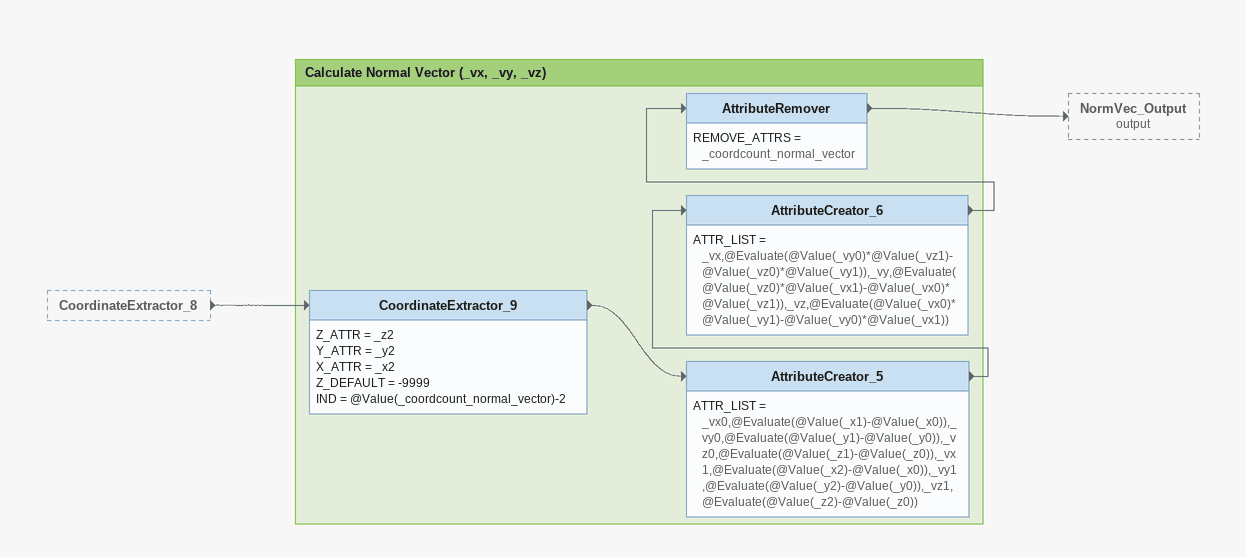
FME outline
CoordinateExtractor_8 [outside]
    -> CoordinateExtractor_9

Bookmark: Calculate Normal Vector (_vx, _vy, _vz)
CoordinateExtractor_9
    Z_ATTR = _z2
    Y_ATTR = _y2
    X_ATTR = _x2
    Z_DEFAULT = -9999
    IND = @Value(_coordcount_normal_vector)-2
    -> AttributeCreator_5
AttributeCreator_5
    ATTR_LIST = _vx0,@Evaluate(@Value(_x1)-@Value(_x0)),_vy0,@Evaluate(@Value(_y1)-@Value(_y0)),_vz0,@Evaluate(@Value(_z1)-@Value(_z0)),_vx1,@Evaluate(@Value(_x2)-@Value(_x0)),_vy1,@Evaluate(@Value(_y2)-@Value(_y0)),_vz1,@Evaluate(@Value(_z2)-@Value(_z0))
    -> AttributeCreator_6
AttributeCreator_6
    ATTR_LIST = _vx,@Evaluate(@Value(_vy0)*@Value(_vz1)-@Value(_vz0)*@Value(_vy1)),_vy,@Evaluate(@Value(_vz0)*@Value(_vx1)-@Value(_vx0)*@Value(_vz1)),_vz,@Evaluate(@Value(_vx0)*@Value(_vy1)-@Value(_vy0)*@Value(_vx1))
    -> AttributeRemover
AttributeRemover
    REMOVE_ATTRS = _coordcount_normal_vector
    -> NormVec_Output (output)
